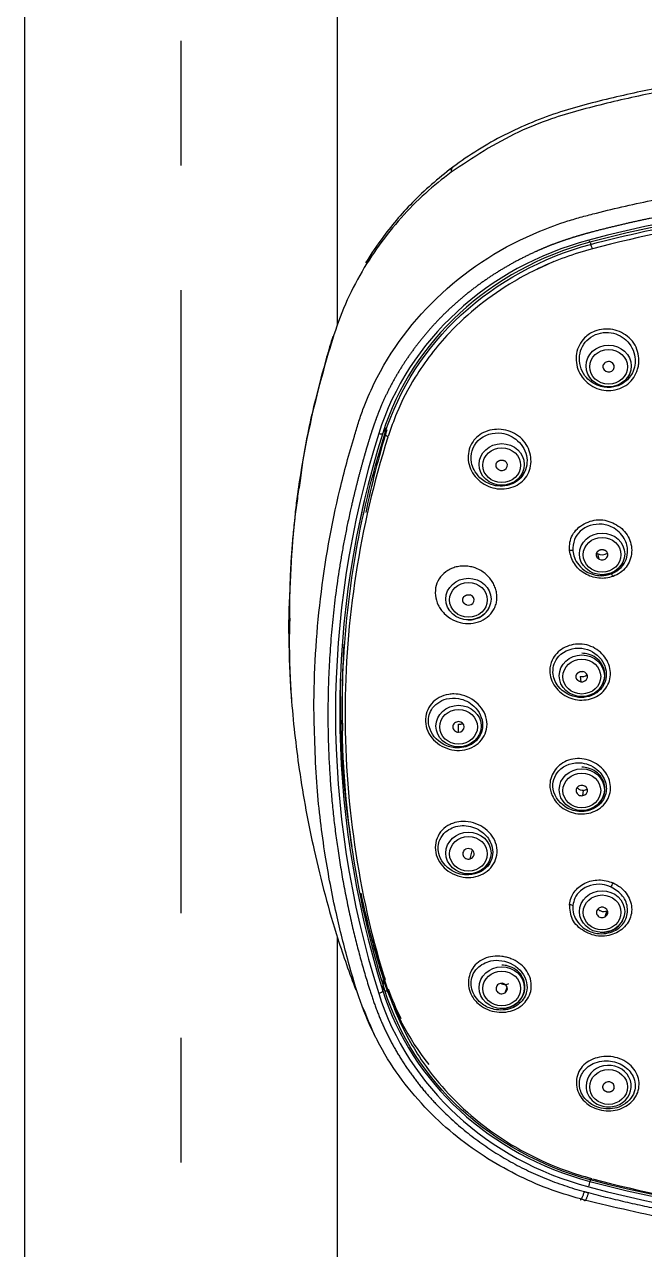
# Model space of a CAD drawing. Extents: x -4069 to -3649, y -4303 to -3709.
# Drawn here: x -3940.16 to -3931.45, y -3986.15 to -3968.95 of the extents above; entities that cross this region are included whole.
import ezdxf

# ---------------------------------------------------------------- set-up
doc = ezdxf.new("R2010")
doc.units = 0
doc.header["$LTSCALE"] = 7
doc.linetypes.add('CENTER', pattern=[2, 1.25, -0.25, 0.25, -0.25])
doc.layers.add('6', color=7, linetype='CONTINUOUS')
doc.layers.add('CL', color=1, linetype='CENTER')

msp = doc.modelspace()

# ---------------------------------------------------------------- linework, layer by layer
at = {"layer": '6', "color": 7, "linetype": 'Continuous'}
for p, q in [((-3940.16053, -3956.62368), (-3940.16053, -4013.17002)), ((-3935.76053, -3973.16309), (-3935.76053, -3956.62368)), ((-3935.69359, -3978.16484), (-3935.697, -3978.3176)), ((-3935.76053, -4013.1674), (-3935.76053, -3981.77606))]:
    msp.add_line(p, q, dxfattribs=at)
at = {"layer": '6', "color": 3, "linetype": 'Continuous'}
for p, q in [((-3932.20613, -3972.01524), (-3932.20627, -3972.03713)), ((-3935.0946, -3974.59231), (-3935.09688, -3974.69796)), ((-3932.11, -3976.37725), (-3932.08814, -3976.45654)), ((-3932.35217, -3978.10516), (-3932.34449, -3978.17904)), ((-3934.06065, -3978.8865), (-3934.06065, -3978.77686)), ((-3932.31328, -3979.77868), (-3932.3056, -3979.7048)), ((-3933.89729, -3980.66588), (-3933.87113, -3980.55242)), ((-3931.99925, -3981.47919), (-3931.97739, -3981.3999)), ((-3935.12192, -3982.34473), (-3935.12561, -3982.51785)), ((-3933.40731, -3982.54653), (-3933.37658, -3982.46962)), ((-3931.87377, -3983.88505), (-3931.88732, -3983.9131)), ((-3932.21452, -3985.18376), (-3932.2146, -3985.19744))]:
    msp.add_line(p, q, dxfattribs=at)
at = {"layer": '6', "color": 7, "linetype": 'Continuous'}
for centre, major_axis, start_param, end_param in [((-3927.96065, -3985.52909), (-15.32948, 0), 4.43006174, 4.99471622), ((-3927.96065, -3985.50585), (15.26948, 0), 1.28846908, 1.85312357), ((-3931.02516, -3975.80441), (-4.32948, 0), 4.99471622, 6.00085806), ((-3931.02516, -3975.78117), (4.26948, 0), 1.85312357, 2.85926541), ((-3931.02516, -3975.50766), (-3.89894, 0), 5.16225454, 5.23161545), ((-3931.95204, -3973.7559), (-0.08, 0), 0.62831853, 3.76991118), ((-3920.46065, -3978.62531), (-15.32948, 0), 6.00085806, 6.56551255), ((-3920.46065, -3978.60207), (15.26948, 0), 2.85926541, 3.4239199), ((-3920.46065, -3978.42994), (-15.17616, 0), 6.00858678, 6.09402605), ((-3933.45433, -3975.13876), (0.08, 0), 4.08407045, 7.2256631), ((-3920.46065, -3978.45318), (15.23616, 0), 2.9392699, 2.95760352), ((-3932.0437, -3976.2859), (-0.11935, 0), 0.9817477, 2.25581046), ((-3932.0437, -3976.39531), (0.08, 0), 4.12334036, 7.26493301), ((-3933.92201, -3977.02987), (0.08, 0), 4.39822972, 7.53982237), ((-3920.46065, -3978.45318), (15.23616, 0), 3.0842714, 3.17124584), ((-3920.46065, -3978.42994), (15.26384, 0), 3.11485097, 3.28253572), ((-3932.32889, -3977.99741), (-0.11935, 0), 1.37444679, 2.25581003), ((-3932.32889, -3978.10681), (0.08, 0), 4.51603944, 7.65763209), ((-3920.46065, -3978.42994), (-15.26564, 0), 6.26875132, 6.43052484), ((-3934.06065, -3978.81286), (-0.08, 0), 1.57079633, 4.71238898), ((-3934.06065, -3978.62531), (-0.16464, 0), 1.57079633, 1.95421838), ((-3932.32889, -3979.70646), (-0.08, 0), 1.76714587, 4.90873852), ((-3932.32889, -3979.59705), (-0.11935, 0), 1.76714587, 2.25581118), ((-3933.92201, -3980.59584), (-0.08, 0), 1.88495559, 5.02654825), ((-3933.92201, -3980.40829), (-0.16464, 0), 1.88495559, 1.95421832), ((-3920.46065, -3978.42994), (15.26384, 0), 3.33637199, 3.37893282), ((-3920.46065, -3978.42994), (-15.26564, 0), 6.48094672, 6.56551255), ((-3932.0437, -3981.41796), (-0.08, 0), 2.15984495, 5.3014376), ((-3932.0437, -3981.30855), (-0.11935, 0), 2.15984495, 2.25581075), ((-3920.46065, -3978.45318), (15.23616, 0), 3.37744178, 3.4239199), ((-3931.02516, -3981.25083), (-4.26564, 0), 0.28232724, 0.62674215), ((-3931.02516, -3981.27407), (4.23616, 0), 3.45867896, 3.57385074), ((-3933.45433, -3982.48695), (-0.08, 0), 2.19911486, 5.34070751), ((-3931.02516, -3981.4462), (-4.32948, 0), 0.28232724, 1.28846908), ((-3931.02516, -3981.42296), (4.26948, 0), 3.4239199, 4.43006174), ((-3931.95204, -3983.86982), (0.08, 0), 5.65486678, 8.79645943), ((-3931.95204, -3983.8581), (-0.31732, 0), 0.8633488, 1.57079615), ((-3931.95204, -3983.8581), (-0.31732, 0), 1.57079615, 2.23867885), ((-3927.96065, -3971.69828), (15.26948, 0), 4.43006174, 4.99471622), ((-3927.96065, -3971.72152), (-15.32948, 0), 1.28846908, 1.85312357)]:
    msp.add_ellipse(centre, major_axis=major_axis, ratio=0.920505, start_param=start_param, end_param=end_param, dxfattribs=at)
at = {"layer": '6', "color": 3, "linetype": 'Continuous'}
for centre, major_axis, ratio, start_param, end_param in [((-3932.23131, -3971.95344), (-0.01548, 0.05797), 0.108854, 1.957897, 3.51996668), ((-3935.18323, -3974.6707), (-0.05723, 0.01803), 0.375262, 1.68850475, 3.25057443), ((-3920.46065, -3978.42994), (15.26384, 0), 0.920505, 3.37893282, 3.4239199), ((-3935.12019, -3982.3052), (0.09538, 0.03006), 0.375262, 4.59468056, 4.80033722), ((-3931.02516, -3981.25083), (4.26384, 0), 0.920505, 3.4239199, 3.58922587), ((-3935.18323, -3982.53303), (-0.05723, -0.01803), 0.375262, 1.45308791, 3.01515759), ((-3931.95204, -3983.8581), (-0.31732, 0), 0.920505, 2.2386795, 6.28318531), ((-3931.95204, -3983.8581), (-0.31732, 0), 0.920505, 0, 0.86334861), ((-3932.23131, -3985.25028), (-0.01548, -0.05797), 0.108854, 1.18369565, 2.74576533)]:
    msp.add_ellipse(centre, major_axis=major_axis, ratio=ratio, start_param=start_param, end_param=end_param, dxfattribs=at)
at = {"layer": '6', "color": 7, "linetype": 'Continuous'}
for centre in [(-3931.95204, -3973.74418), (-3933.45433, -3975.12704), (-3932.0437, -3976.38359), (-3933.92201, -3977.01815), (-3932.32889, -3978.09509), (-3934.06065, -3978.80114), (-3932.32889, -3979.69473), (-3933.92201, -3980.58412), (-3932.0437, -3981.40624), (-3933.45433, -3982.47523)]:
    msp.add_ellipse(centre, major_axis=(-0.31732, 0), ratio=0.920505, dxfattribs=at)
at = {"layer": '6', "color": 3, "linetype": 'Continuous'}
for centre in [(-3931.95204, -3973.7559), (-3933.45433, -3975.13876), (-3932.0437, -3976.39531), (-3933.92201, -3977.02987), (-3932.32889, -3978.10681), (-3934.06065, -3978.81286), (-3932.32889, -3979.70646), (-3933.92201, -3980.59584), (-3932.0437, -3981.41796), (-3933.45433, -3982.48695), (-3931.95204, -3983.86982)]:
    msp.add_ellipse(centre, major_axis=(0.26536, 0), ratio=0.920505, dxfattribs=at)
at = {"layer": '6', "color": 7, "linetype": 'Continuous'}
for points, degree, knots in [([(-3927.96021, -3969.51621), (-3928.49135, -3969.51635), (-3929.54601, -3969.56615), (-3930.85764, -3969.74939), (-3931.8964, -3969.97532), (-3932.69733, -3970.17659), (-3933.47944, -3970.50731), (-3933.95518, -3970.81125), (-3934.18158, -3970.98387)], 3, [0, 0, 0, 0, 0.24337403, 0.48611902, 0.60804494, 0.73376868, 0.86671889, 1, 1, 1, 1]), ([(-3934.10993, -3970.93011), (-3934.31454, -3971.08088), (-3934.67527, -3971.39092), (-3935.08196, -3971.86105), (-3935.28944, -3972.16804), (-3935.36623, -3972.29449)], 3, [0, 0, 0, 0, 0.39870665, 0.75862235, 1, 1, 1, 1]), ([(-3936.09301, -3978.56219), (-3936.09242, -3978.04465), (-3936.03058, -3977.0097), (-3935.82617, -3975.85909), (-3935.63368, -3975.1035), (-3935.54458, -3974.79071), (-3935.46858, -3974.54168), (-3935.38402, -3974.29496), (-3935.10015, -3973.6326), (-3934.37096, -3972.65804), (-3933.31244, -3971.98738), (-3932.59323, -3971.72582), (-3932.32524, -3971.64826), (-3931.9197, -3971.54313), (-3930.48806, -3971.21628), (-3928.5223, -3971.02034), (-3926.27571, -3971.13229), (-3925.02656, -3971.31969), (-3924.20614, -3971.49649), (-3923.86649, -3971.57837), (-3923.59606, -3971.64823), (-3923.32813, -3971.72598), (-3922.60879, -3971.98707), (-3921.55024, -3972.65814), (-3920.82149, -3973.63267), (-3920.53711, -3974.29491), (-3920.45276, -3974.54169), (-3920.33839, -3974.91514), (-3919.98263, -3976.2336), (-3919.82947, -3977.5271), (-3919.82829, -3978.56219)], 3, [0, 0, 0, 0, 0.0625, 0.125, 0.140625, 0.15625, 0.1640625, 0.171875, 0.1875, 0.25, 0.3125, 0.328125, 0.3359375, 0.34375, 0.375, 0.5, 0.5625, 0.625, 0.640625, 0.65625, 0.6640625, 0.671875, 0.6875, 0.75, 0.8125, 0.828125, 0.8359375, 0.84375, 0.875, 1, 1, 1, 1]), ([(-3932.1809, -3972.09936), (-3932.30918, -3972.13692), (-3932.56574, -3972.21203), (-3932.93342, -3972.36718), (-3933.3419, -3972.58275), (-3933.77453, -3972.87869), (-3934.2563, -3973.32128), (-3934.64879, -3973.83499), (-3934.91259, -3974.33633), (-3935.01247, -3974.62295), (-3935.05095, -3974.73335)], 3, [0, 0, 0, 0, 0.09550359, 0.19099265, 0.28646706, 0.42942978, 0.57225724, 0.76803914, 0.91065238, 1, 1, 1, 1]), ([(-3935.8271, -3973.32865), (-3935.85795, -3973.426), (-3935.94471, -3973.72015), (-3936.09753, -3974.29495), (-3936.22576, -3974.87559), (-3936.27624, -3975.25713), (-3936.28752, -3975.35466)], 3, [0, 0, 0, 0, 0.14632917, 0.43992288, 0.85703592, 1, 1, 1, 1]), ([(-3931.70961, -3974.01672), (-3931.74536, -3974.04063), (-3931.82472, -3974.07699), (-3931.95543, -3974.09527), (-3932.08671, -3974.07517), (-3932.2066, -3974.01838), (-3932.30623, -3973.9322), (-3932.37621, -3973.82212), (-3932.41142, -3973.6981), (-3932.40982, -3973.56997), (-3932.36897, -3973.44875), (-3932.28568, -3973.33331), (-3932.16415, -3973.25186), (-3932.02222, -3973.22072), (-3931.89156, -3973.22852), (-3931.76685, -3973.27036), (-3931.6572, -3973.34494), (-3931.57541, -3973.449), (-3931.53023, -3973.57141), (-3931.5236, -3973.6782), (-3931.53602, -3973.76125), (-3931.55988, -3973.84137), (-3931.61127, -3973.93441), (-3931.67403, -3973.99292), (-3931.70961, -3974.01672)], 3, [0, 0, 0, 0, 0.04715182, 0.09400646, 0.14100352, 0.18801621, 0.23496756, 0.28183469, 0.32878918, 0.37583591, 0.42277192, 0.46963975, 0.53219871, 0.57854152, 0.62494388, 0.67152841, 0.71839829, 0.76619074, 0.81336882, 0.86007295, 0.88340256, 0.90668348, 0.95306433, 1, 1, 1, 1]), ([(-3931.96031, -3974.03141), (-3931.93451, -3974.0343), (-3931.86855, -3974.03381), (-3931.76608, -3973.99073), (-3931.69286, -3973.9232), (-3931.66347, -3973.87406), (-3931.65599, -3973.85869)], 3, [0, 0, 0, 0, 0.19977603, 0.5291137, 0.85857965, 1, 1, 1, 1]), ([(-3933.12029, -3975.31526), (-3933.14568, -3975.34799), (-3933.20759, -3975.40474), (-3933.32318, -3975.45915), (-3933.45184, -3975.47805), (-3933.58249, -3975.46003), (-3933.70477, -3975.40853), (-3933.80814, -3975.32601), (-3933.88391, -3975.22006), (-3933.9266, -3975.09941), (-3933.92943, -3974.97381), (-3933.8906, -3974.84181), (-3933.80446, -3974.73121), (-3933.68287, -3974.66169), (-3933.55856, -3974.63121), (-3933.42806, -3974.63389), (-3933.30027, -3974.67135), (-3933.188, -3974.7443), (-3933.10382, -3974.8458), (-3933.05288, -3974.96338), (-3933.03648, -3975.08751), (-3933.0562, -3975.20992), (-3933.09512, -3975.2828), (-3933.12029, -3975.31526)], 3, [0, 0, 0, 0, 0.04722588, 0.09406354, 0.14105274, 0.1880279, 0.23499858, 0.28201772, 0.32897861, 0.3759347, 0.42288656, 0.46984463, 0.53218058, 0.5784986, 0.62498027, 0.67167038, 0.71862837, 0.76646437, 0.81363616, 0.86033679, 0.9068329, 0.95317095, 1, 1, 1, 1]), ([(-3933.17014, -3975.29477), (-3933.11436, -3975.22248), (-3933.06405, -3975.03338), (-3933.18317, -3974.81781), (-3933.33204, -3974.72041), (-3933.5268, -3974.65711), (-3933.82746, -3974.7476), (-3933.90874, -3975.03027), (-3933.84436, -3975.21288), (-3933.75697, -3975.3301), (-3933.58522, -3975.43562), (-3933.34803, -3975.44219), (-3933.21363, -3975.35114), (-3933.17014, -3975.29477)], 3, [0, 0, 0, 0, 0.11773116, 0.23171658, 0.28225403, 0.33441892, 0.48131284, 0.62161954, 0.66813017, 0.72529679, 0.80057308, 0.90820707, 1, 1, 1, 1]), ([(-3933.50135, -3975.19834), (-3933.51421, -3975.18971), (-3933.52254, -3975.17724), (-3933.5266, -3975.17117), (-3933.52938, -3975.16425), (-3933.53209, -3975.15752), (-3933.53335, -3975.15028), (-3933.53457, -3975.14324), (-3933.53426, -3975.13587), (-3933.53397, -3975.1287), (-3933.53212, -3975.12157), (-3933.53032, -3975.11464), (-3933.52698, -3975.10793), (-3933.52372, -3975.10141), (-3933.51905, -3975.09548), (-3933.51451, -3975.0897), (-3933.50863, -3975.08469), (-3933.50291, -3975.07981), (-3933.49613, -3975.07597), (-3933.48953, -3975.07224), (-3933.48202, -3975.06968), (-3933.47471, -3975.06718), (-3933.46685, -3975.06603), (-3933.4592, -3975.0649), (-3933.45119, -3975.06518), (-3933.4434, -3975.06546), (-3933.43566, -3975.06716), (-3933.42812, -3975.06881), (-3933.42084, -3975.07189), (-3933.41376, -3975.07489), (-3933.40731, -3975.07919)], 2, [0, 0, 0, 0.125, 0.125, 0.1875, 0.1875, 0.25, 0.25, 0.3125, 0.3125, 0.375, 0.375, 0.4375, 0.4375, 0.5, 0.5, 0.5625, 0.5625, 0.625, 0.625, 0.6875, 0.6875, 0.75, 0.75, 0.8125, 0.8125, 0.875, 0.875, 0.9375, 0.9375, 1, 1, 1]), ([(-3933.47958, -3975.41454), (-3933.44784, -3975.41861), (-3933.37637, -3975.41796), (-3933.26832, -3975.37389), (-3933.19316, -3975.30421), (-3933.16307, -3975.25233), (-3933.15492, -3975.23438)], 3, [0, 0, 0, 0, 0.22953887, 0.53822361, 0.84702858, 1, 1, 1, 1]), ([(-3936.32873, -3975.57755), (-3936.33949, -3975.6588), (-3936.41088, -3976.24848), (-3936.43232, -3976.84273), (-3936.4508, -3977.355)], 3, [0, 0, 0, 0, 0.13795854, 1, 1, 1, 1]), ([(-3931.9149, -3976.66522), (-3931.87337, -3976.64466), (-3931.7912, -3976.60398), (-3931.71115, -3976.49362), (-3931.67433, -3976.35272), (-3931.7081, -3976.17204), (-3931.84947, -3976.01833), (-3932.09223, -3975.93727), (-3932.32504, -3976.01062), (-3932.44769, -3976.18299), (-3932.4525, -3976.28569), (-3932.45506, -3976.34049)], 3, [0, 0, 0, 0, 0.08545964, 0.1690913, 0.25214784, 0.36057696, 0.50236898, 0.60826473, 0.80640113, 0.89669172, 1, 1, 1, 1]), ([(-3932.45506, -3976.34049), (-3932.44931, -3976.37265), (-3932.43671, -3976.44316), (-3932.37342, -3976.54716), (-3932.25157, -3976.65254), (-3932.0777, -3976.70565), (-3931.96143, -3976.67678), (-3931.9149, -3976.66522)], 3, [0, 0, 0, 0, 0.14081796, 0.30869369, 0.50144699, 0.80045913, 1, 1, 1, 1]), ([(-3932.08814, -3976.45654), (-3932.10136, -3976.44839), (-3932.11021, -3976.43622), (-3932.11452, -3976.4303), (-3932.1176, -3976.42349), (-3932.12059, -3976.41686), (-3932.12216, -3976.40968), (-3932.12368, -3976.40269), (-3932.12369, -3976.39531), (-3932.1237, -3976.38813), (-3932.12216, -3976.38094), (-3932.12066, -3976.37395), (-3932.1176, -3976.36713), (-3932.11463, -3976.3605), (-3932.11021, -3976.3544), (-3932.10592, -3976.34846), (-3932.10026, -3976.34324), (-3932.09475, -3976.33816), (-3932.08814, -3976.33408), (-3932.08171, -3976.33011), (-3932.07431, -3976.32728), (-3932.06711, -3976.32452), (-3932.0593, -3976.32308), (-3932.05171, -3976.32168), (-3932.0437, -3976.32167), (-3932.0359, -3976.32166), (-3932.02809, -3976.32308), (-3932.02049, -3976.32447), (-3932.01308, -3976.32728), (-3932.00588, -3976.33002), (-3931.99925, -3976.33408)], 2, [0, 0, 0, 0.125, 0.125, 0.1875, 0.1875, 0.25, 0.25, 0.3125, 0.3125, 0.375, 0.375, 0.4375, 0.4375, 0.5, 0.5, 0.5625, 0.5625, 0.625, 0.625, 0.6875, 0.6875, 0.75, 0.75, 0.8125, 0.8125, 0.875, 0.875, 0.9375, 0.9375, 1, 1, 1]), ([(-3933.53941, -3977.1049), (-3933.54692, -3977.12687), (-3933.56632, -3977.16897), (-3933.62003, -3977.24402), (-3933.71276, -3977.31802), (-3933.85136, -3977.36334), (-3934.00096, -3977.36234), (-3934.14498, -3977.31506), (-3934.2472, -3977.24075), (-3934.31128, -3977.16591), (-3934.36177, -3977.08241), (-3934.39495, -3976.96608), (-3934.38337, -3976.82574), (-3934.31986, -3976.70171), (-3934.23144, -3976.62351), (-3934.14607, -3976.58176), (-3934.05402, -3976.55452), (-3933.95436, -3976.55047), (-3933.84254, -3976.57285), (-3933.73539, -3976.61753), (-3933.64627, -3976.69173), (-3933.58764, -3976.76933), (-3933.55367, -3976.8327), (-3933.5307, -3976.89964), (-3933.51964, -3976.96863), (-3933.52146, -3977.03811), (-3933.53193, -3977.08305), (-3933.53941, -3977.1049)], 3, [0, 0, 0, 0, 0.02771278, 0.05513675, 0.10959828, 0.16429528, 0.21892805, 0.27361918, 0.32812209, 0.35555649, 0.38319919, 0.43793717, 0.49243296, 0.54691711, 0.60151864, 0.62922641, 0.65670362, 0.71088728, 0.73848038, 0.78229718, 0.83685806, 0.8640592, 0.89118732, 0.91824643, 0.94528218, 0.97243682, 1, 1, 1, 1]), ([(-3932.06895, -3976.67109), (-3932.03721, -3976.67516), (-3931.96573, -3976.6745), (-3931.85769, -3976.63044), (-3931.7872, -3976.5651), (-3931.75885, -3976.51955), (-3931.75249, -3976.50759)], 3, [0, 0, 0, 0, 0.24111202, 0.56536036, 0.889735, 1, 1, 1, 1]), ([(-3933.94673, -3977.09991), (-3933.96186, -3977.09537), (-3933.97397, -3977.08587), (-3933.97986, -3977.08125), (-3933.98483, -3977.07546), (-3933.98967, -3977.06983), (-3933.99329, -3977.06331), (-3933.99682, -3977.05696), (-3933.999, -3977.04986), (-3934.00113, -3977.04296), (-3934.00176, -3977.03565), (-3934.00238, -3977.02855), (-3934.00145, -3977.02122), (-3934.00054, -3977.01409), (-3933.99809, -3977.00712), (-3933.99571, -3977.00034), (-3933.99181, -3976.99389), (-3933.988, -3976.98763), (-3933.98284, -3976.98205), (-3933.97782, -3976.97662), (-3933.97153, -3976.97205), (-3933.96542, -3976.9676), (-3933.95833, -3976.96426), (-3933.95143, -3976.96102), (-3933.94372, -3976.959), (-3933.93622, -3976.95705), (-3933.92829, -3976.95646), (-3933.92057, -3976.95589), (-3933.91261, -3976.95675), (-3933.90486, -3976.95758), (-3933.89729, -3976.95984)], 2, [0, 0, 0, 0.125, 0.125, 0.1875, 0.1875, 0.25, 0.25, 0.3125, 0.3125, 0.375, 0.375, 0.4375, 0.4375, 0.5, 0.5, 0.5625, 0.5625, 0.625, 0.625, 0.6875, 0.6875, 0.75, 0.75, 0.8125, 0.8125, 0.875, 0.875, 0.9375, 0.9375, 1, 1, 1]), ([(-3933.94726, -3977.30565), (-3933.91552, -3977.30973), (-3933.84405, -3977.30907), (-3933.736, -3977.265), (-3933.66552, -3977.19966), (-3933.63716, -3977.15411), (-3933.6308, -3977.14215)], 3, [0, 0, 0, 0, 0.24111202, 0.56536036, 0.889735, 1, 1, 1, 1]), ([(-3931.93294, -3978.13708), (-3931.94087, -3978.17515), (-3931.96967, -3978.24786), (-3932.04523, -3978.33886), (-3932.1469, -3978.40396), (-3932.26605, -3978.4372), (-3932.39188, -3978.43803), (-3932.51426, -3978.40431), (-3932.62296, -3978.33973), (-3932.70961, -3978.24966), (-3932.76461, -3978.1407), (-3932.7865, -3978.01101), (-3932.75955, -3977.8828), (-3932.6853, -3977.77711), (-3932.59226, -3977.7043), (-3932.47985, -3977.65806), (-3932.35489, -3977.64324), (-3932.22836, -3977.66532), (-3932.11398, -3977.72228), (-3932.02154, -3977.80553), (-3931.95607, -3977.90734), (-3931.92221, -3978.02124), (-3931.92505, -3978.09927), (-3931.93294, -3978.13708)], 3, [0, 0, 0, 0, 0.04732969, 0.09409543, 0.14099317, 0.18801784, 0.23498374, 0.28178543, 0.32866668, 0.375845, 0.42299112, 0.46985546, 0.5320197, 0.57828877, 0.62474832, 0.67142663, 0.71841567, 0.76638654, 0.81358141, 0.86019473, 0.90661568, 0.95299026, 1, 1, 1, 1]), ([(-3932.35414, -3978.38259), (-3932.3224, -3978.38666), (-3932.25092, -3978.386), (-3932.14288, -3978.34194), (-3932.05279, -3978.25842), (-3932.00297, -3978.14893), (-3932.00042, -3978.03141), (-3932.04373, -3977.9226), (-3932.12568, -3977.83652), (-3932.22773, -3977.7884), (-3932.29736, -3977.77927), (-3932.32889, -3977.7791)], 3, [0, 0, 0, 0, 0.08906827, 0.20884762, 0.32867362, 0.44737893, 0.56406047, 0.67923228, 0.79459937, 0.91146481, 1, 1, 1, 1]), ([(-3932.34449, -3978.17904), (-3932.36009, -3978.17616), (-3932.37333, -3978.16804), (-3932.37978, -3978.16409), (-3932.38545, -3978.15888), (-3932.39097, -3978.15381), (-3932.3954, -3978.14772), (-3932.39972, -3978.1418), (-3932.40279, -3978.13499), (-3932.40579, -3978.12836), (-3932.40735, -3978.12118), (-3932.40887, -3978.11419), (-3932.40888, -3978.10681), (-3932.40889, -3978.09963), (-3932.40735, -3978.09244), (-3932.40585, -3978.08545), (-3932.40279, -3978.07863), (-3932.39982, -3978.072), (-3932.3954, -3978.0659), (-3932.39111, -3978.05996), (-3932.38545, -3978.05474), (-3932.37995, -3978.04966), (-3932.37333, -3978.04558), (-3932.3669, -3978.04161), (-3932.3595, -3978.03878), (-3932.3523, -3978.03602), (-3932.34449, -3978.03459), (-3932.3369, -3978.03318), (-3932.32889, -3978.03317), (-3932.32109, -3978.03316), (-3932.31328, -3978.03458)], 2, [0, 0, 0, 0.125, 0.125, 0.1875, 0.1875, 0.25, 0.25, 0.3125, 0.3125, 0.375, 0.375, 0.4375, 0.4375, 0.5, 0.5, 0.5625, 0.5625, 0.625, 0.625, 0.6875, 0.6875, 0.75, 0.75, 0.8125, 0.8125, 0.875, 0.875, 0.9375, 0.9375, 1, 1, 1]), ([(-3933.66106, -3978.77557), (-3933.66087, -3978.82154), (-3933.67903, -3978.9119), (-3933.75417, -3979.02756), (-3933.86908, -3979.10889), (-3934.00866, -3979.14835), (-3934.15746, -3979.14178), (-3934.29923, -3979.08952), (-3934.41865, -3978.99768), (-3934.49992, -3978.87501), (-3934.53406, -3978.73706), (-3934.51482, -3978.60033), (-3934.44618, -3978.48135), (-3934.33716, -3978.3943), (-3934.22291, -3978.35598), (-3934.11179, -3978.34739), (-3933.99804, -3978.36154), (-3933.86915, -3978.41846), (-3933.75674, -3978.51501), (-3933.67987, -3978.63791), (-3933.66125, -3978.72991), (-3933.66106, -3978.77557)], 3, [0, 0, 0, 0, 0.05495771, 0.10949067, 0.1642891, 0.21900389, 0.27365364, 0.32821709, 0.38321975, 0.43799962, 0.49255293, 0.54718051, 0.60179969, 0.65676367, 0.71102375, 0.73867027, 0.78256441, 0.83722023, 0.89144033, 0.9454109, 1, 1, 1, 1]), ([(-3936.41256, -3978.38858), (-3936.38611, -3978.73215), (-3936.30606, -3979.45755), (-3936.09493, -3980.59537), (-3935.82172, -3981.62766), (-3935.5958, -3982.26959), (-3935.50513, -3982.50539)], 3, [0, 0, 0, 0, 0.24173319, 0.51428693, 0.8197161, 1, 1, 1, 1]), ([(-3935.89673, -3978.6255), (-3935.89785, -3979.6371), (-3935.74173, -3980.6384), (-3935.57712, -3981.69409), (-3935.27491, -3982.61087), (-3935.11186, -3983.10548), (-3934.83381, -3983.53204), (-3934.5553, -3983.95931), (-3934.15902, -3984.3217), (-3933.36588, -3985.047), (-3932.29238, -3985.33903)], 2, [0, 0, 0, 0.25, 0.25, 0.5, 0.5, 0.625, 0.625, 0.75, 0.75, 1, 1, 1]), ([(-3934.0859, -3979.08863), (-3934.05416, -3979.09271), (-3933.98269, -3979.09205), (-3933.87464, -3979.04798), (-3933.80416, -3978.98265), (-3933.77581, -3978.9371), (-3933.76944, -3978.92514)], 3, [0, 0, 0, 0, 0.24111202, 0.56536036, 0.889735, 1, 1, 1, 1]), ([(-3931.93294, -3979.5919), (-3931.92477, -3979.63016), (-3931.92145, -3979.70799), (-3931.95327, -3979.81917), (-3932.01953, -3979.91519), (-3932.11473, -3979.98715), (-3932.22882, -3980.03095), (-3932.35351, -3980.04111), (-3932.47812, -3980.0178), (-3932.59297, -3979.9631), (-3932.68684, -3979.88009), (-3932.75913, -3979.76611), (-3932.78664, -3979.63659), (-3932.76204, -3979.51181), (-3932.70687, -3979.41168), (-3932.62327, -3979.33005), (-3932.51554, -3979.27371), (-3932.39159, -3979.25149), (-3932.26475, -3979.26577), (-3932.14725, -3979.31201), (-3932.04675, -3979.3848), (-3931.97006, -3979.47978), (-3931.94108, -3979.55377), (-3931.93294, -3979.5919)], 3, [0, 0, 0, 0, 0.04724698, 0.09402539, 0.14099374, 0.18805903, 0.23498281, 0.28166512, 0.32854646, 0.37578173, 0.42291062, 0.46971944, 0.53204407, 0.57833518, 0.62474017, 0.67135313, 0.71831337, 0.76631094, 0.8135255, 0.86012091, 0.90651395, 0.95289887, 1, 1, 1, 1]), ([(-3932.35414, -3979.98223), (-3932.3224, -3979.98631), (-3932.25092, -3979.98565), (-3932.14288, -3979.94158), (-3932.05279, -3979.85807), (-3932.00297, -3979.74858), (-3932.00042, -3979.63106), (-3932.04373, -3979.52225), (-3932.12568, -3979.43616), (-3932.22773, -3979.38804), (-3932.29736, -3979.37892), (-3932.32889, -3979.37875)], 3, [0, 0, 0, 0, 0.08906827, 0.20884762, 0.32867362, 0.44737893, 0.56406047, 0.67923228, 0.79459937, 0.91146481, 1, 1, 1, 1]), ([(-3932.3056, -3979.7048), (-3932.31915, -3979.70729), (-3932.34734, -3979.70307), (-3932.37561, -3979.68425), (-3932.38917, -3979.66946), (-3932.39343, -3979.66395)], 3, [0, 0, 0, 0, 0.39403062, 0.78806125, 1, 1, 1, 1]), ([(-3933.53941, -3980.44239), (-3933.52422, -3980.48679), (-3933.51162, -3980.57926), (-3933.5443, -3980.71225), (-3933.62594, -3980.82292), (-3933.74442, -3980.89949), (-3933.88629, -3980.93375), (-3934.03607, -3980.92172), (-3934.17748, -3980.86541), (-3934.29338, -3980.76912), (-3934.37024, -3980.64484), (-3934.3971, -3980.50685), (-3934.3716, -3980.37232), (-3934.29755, -3980.25781), (-3934.20261, -3980.18944), (-3934.10101, -3980.15086), (-3933.98968, -3980.13374), (-3933.85051, -3980.1537), (-3933.71391, -3980.21642), (-3933.60199, -3980.3143), (-3933.55451, -3980.39821), (-3933.53941, -3980.44239)], 3, [0, 0, 0, 0, 0.05491055, 0.10945216, 0.1643065, 0.21902058, 0.27357374, 0.32814305, 0.38317967, 0.4379154, 0.49248952, 0.54721901, 0.60178004, 0.65667489, 0.71094871, 0.73860163, 0.78248129, 0.83713564, 0.89136466, 0.94536419, 1, 1, 1, 1]), ([(-3933.94726, -3980.87162), (-3933.91552, -3980.87569), (-3933.84405, -3980.87504), (-3933.736, -3980.83097), (-3933.66552, -3980.76563), (-3933.63716, -3980.72008), (-3933.6308, -3980.70812)], 3, [0, 0, 0, 0, 0.24111202, 0.56536036, 0.889735, 1, 1, 1, 1]), ([(-3931.9149, -3981.06212), (-3931.95732, -3981.04725), (-3932.10301, -3980.99615), (-3932.31843, -3981.06376), (-3932.43126, -3981.2078), (-3932.44762, -3981.28576), (-3932.45506, -3981.32118)], 3, [0, 0, 0, 0, 0.18460099, 0.63400689, 0.83366733, 1, 1, 1, 1]), ([(-3932.45506, -3981.32118), (-3932.45437, -3981.36183), (-3932.45297, -3981.44411), (-3932.3907, -3981.56116), (-3932.27988, -3981.66398), (-3932.09569, -3981.73413), (-3931.87157, -3981.70168), (-3931.71323, -3981.55753), (-3931.66759, -3981.3692), (-3931.73715, -3981.17472), (-3931.85545, -3981.09978), (-3931.9149, -3981.06212)], 3, [0, 0, 0, 0, 0.07978264, 0.16147483, 0.24460601, 0.35309174, 0.50212697, 0.62753885, 0.75287584, 0.87582924, 1, 1, 1, 1]), ([(-3931.97739, -3981.3999), (-3931.98887, -3981.40697), (-3932.01666, -3981.413), (-3932.05679, -3981.40422), (-3932.08546, -3981.38806), (-3932.09977, -3981.37547), (-3932.10384, -3981.37142)], 3, [0, 0, 0, 0, 0.29118418, 0.58236836, 0.87355254, 1, 1, 1, 1]), ([(-3932.06895, -3981.69373), (-3932.03721, -3981.69781), (-3931.96573, -3981.69715), (-3931.85769, -3981.65308), (-3931.7872, -3981.58774), (-3931.75885, -3981.5422), (-3931.75249, -3981.53023)], 3, [0, 0, 0, 0, 0.24111202, 0.56536036, 0.889735, 1, 1, 1, 1]), ([(-3933.12029, -3982.21713), (-3933.09473, -3982.25041), (-3933.05506, -3982.32331), (-3933.03225, -3982.4409), (-3933.04873, -3982.55683), (-3933.10322, -3982.66056), (-3933.18855, -3982.74464), (-3933.29941, -3982.80101), (-3933.42566, -3982.82562), (-3933.55724, -3982.81714), (-3933.68282, -3982.77391), (-3933.80359, -3982.69297), (-3933.89041, -3982.57957), (-3933.92614, -3982.45067), (-3933.92163, -3982.33405), (-3933.88214, -3982.22474), (-3933.80879, -3982.13088), (-3933.70468, -3982.06381), (-3933.58088, -3982.03067), (-3933.47198, -3982.03111), (-3933.38676, -3982.04714), (-3933.30417, -3982.07321), (-3933.20751, -3982.12458), (-3933.14574, -3982.184), (-3933.12029, -3982.21713)], 3, [0, 0, 0, 0, 0.04715182, 0.09400646, 0.14100352, 0.18801621, 0.23496756, 0.28183469, 0.32878918, 0.37583591, 0.42277192, 0.46963975, 0.53219871, 0.57854152, 0.62494388, 0.67152841, 0.71839829, 0.76619074, 0.81336882, 0.86007295, 0.88340256, 0.90668348, 0.95306433, 1, 1, 1, 1]), ([(-3933.47958, -3982.76273), (-3933.44784, -3982.76681), (-3933.37637, -3982.76615), (-3933.26832, -3982.72208), (-3933.17824, -3982.63857), (-3933.12841, -3982.52907), (-3933.12586, -3982.41156), (-3933.16918, -3982.30275), (-3933.25112, -3982.21666), (-3933.35317, -3982.16854), (-3933.4228, -3982.15941), (-3933.45433, -3982.15925)], 3, [0, 0, 0, 0, 0.08906827, 0.20884762, 0.32867362, 0.44737893, 0.56406047, 0.67923228, 0.79459937, 0.91146481, 1, 1, 1, 1]), ([(-3933.35756, -3982.42201), (-3933.37206, -3982.43171), (-3933.40914, -3982.43791), (-3933.44622, -3982.42647), (-3933.46474, -3982.41752), (-3933.4675, -3982.41611)], 3, [0, 0, 0, 0, 0.45921591, 0.91843181, 1, 1, 1, 1]), ([(-3932.20627, -3985.175), (-3932.88906, -3984.99269), (-3933.52028, -3984.64922), (-3934.52569, -3983.72373), (-3934.89882, -3983.14269), (-3935.09688, -3982.51418)], 3, [0, 0, 0, 0, 0.5, 0.5, 1, 1, 1, 1]), ([(-3935.05444, -3982.51399), (-3935.01361, -3982.63205), (-3934.93197, -3982.86817), (-3934.76337, -3983.20657), (-3934.52919, -3983.58259), (-3934.20758, -3983.98072), (-3933.72678, -3984.42421), (-3933.1688, -3984.78557), (-3932.62421, -3985.02845), (-3932.3129, -3985.12044), (-3932.19298, -3985.15588)], 3, [0, 0, 0, 0, 0.09550359, 0.19099264, 0.28646704, 0.42942977, 0.57225722, 0.76803906, 0.91065231, 1, 1, 1, 1]), ([(-3932.34888, -3985.44292), (-3932.50085, -3985.39716), (-3932.81232, -3985.30337), (-3933.26644, -3985.10153), (-3933.71477, -3984.84622), (-3934.14581, -3984.53039), (-3934.54846, -3984.15365), (-3934.90998, -3983.71589), (-3935.11919, -3983.37862), (-3935.21443, -3983.1938), (-3935.22108, -3983.1807)], 3, [0, 0, 0, 0, 0.12303259, 0.25214887, 0.3873027, 0.52846643, 0.67561844, 0.82876117, 0.98790125, 1, 1, 1, 1]), ([(-3931.70961, -3983.51567), (-3931.67365, -3983.53867), (-3931.61021, -3983.59402), (-3931.54591, -3983.69563), (-3931.51811, -3983.80738), (-3931.52909, -3983.91971), (-3931.5759, -3984.02388), (-3931.65669, -3984.11088), (-3931.76401, -3984.17345), (-3931.88891, -3984.20707), (-3932.02145, -3984.20609), (-3932.16317, -3984.16879), (-3932.28493, -3984.09099), (-3932.36526, -3983.98348), (-3932.40447, -3983.87466), (-3932.40901, -3983.7614), (-3932.37677, -3983.65155), (-3932.30635, -3983.55634), (-3932.2044, -3983.4865), (-3932.0837, -3983.44608), (-3931.95413, -3983.43584), (-3931.82424, -3983.45685), (-3931.74527, -3983.49286), (-3931.70961, -3983.51567)], 3, [0, 0, 0, 0, 0.04722588, 0.09406354, 0.14105274, 0.1880279, 0.23499858, 0.28201772, 0.32897861, 0.3759347, 0.42288656, 0.46984463, 0.53218058, 0.5784986, 0.62498027, 0.67167038, 0.71862837, 0.76646437, 0.81363616, 0.86033679, 0.9068329, 0.95317095, 1, 1, 1, 1]), ([(-3931.74432, -3983.57302), (-3931.80481, -3983.53431), (-3931.96239, -3983.48175), (-3932.16345, -3983.52488), (-3932.27179, -3983.60924), (-3932.3487, -3983.70685), (-3932.38196, -3983.85886), (-3932.30419, -3984.03242), (-3932.16809, -3984.13621), (-3931.9861, -3984.1907), (-3931.74347, -3984.15887), (-3931.5616, -3983.96185), (-3931.58087, -3983.72522), (-3931.68471, -3983.61116), (-3931.74432, -3983.57302)], 3, [0, 0, 0, 0, 0.08971621, 0.19345579, 0.23924143, 0.27262675, 0.36669905, 0.44999117, 0.52402428, 0.57781501, 0.67971736, 0.80631334, 0.91159734, 1, 1, 1, 1]), ([(-3931.88732, -3983.9131), (-3931.89669, -3983.92494), (-3931.91024, -3983.93261), (-3931.91684, -3983.93634), (-3931.92436, -3983.9389), (-3931.93167, -3983.94139), (-3931.93953, -3983.94255), (-3931.94718, -3983.94368), (-3931.95518, -3983.9434), (-3931.96298, -3983.94312), (-3931.97072, -3983.94142), (-3931.97825, -3983.93977), (-3931.98553, -3983.93669), (-3931.99262, -3983.93369), (-3931.99907, -3983.92939), (-3932.00534, -3983.92521), (-3932.01079, -3983.9198), (-3932.01609, -3983.91454), (-3932.02025, -3983.90829), (-3932.02431, -3983.90222), (-3932.02709, -3983.8953), (-3932.0298, -3983.88857), (-3932.03106, -3983.88134), (-3932.03228, -3983.8743), (-3932.03198, -3983.86693), (-3932.03168, -3983.85975), (-3932.02983, -3983.85263), (-3932.02804, -3983.84569), (-3932.02469, -3983.83899), (-3932.02144, -3983.83247), (-3932.01677, -3983.82653)], 2, [0, 0, 0, 0.125, 0.125, 0.1875, 0.1875, 0.25, 0.25, 0.3125, 0.3125, 0.375, 0.375, 0.4375, 0.4375, 0.5, 0.5, 0.5625, 0.5625, 0.625, 0.625, 0.6875, 0.6875, 0.75, 0.75, 0.8125, 0.8125, 0.875, 0.875, 0.9375, 0.9375, 1, 1, 1]), ([(-3932.23595, -3985.35399), (-3931.1614, -3985.63413), (-3930.11912, -3985.77835), (-3929.01938, -3985.93051), (-3927.96065, -3985.93052), (-3926.90234, -3985.93053), (-3925.80218, -3985.77834), (-3924.76011, -3985.63418), (-3923.68535, -3985.35398)], 2, [0, 0, 0, 0.25, 0.25, 0.5, 0.5, 0.75, 0.75, 1, 1, 1]), ([(-3923.63122, -3985.45841), (-3923.9369, -3985.53329), (-3924.58048, -3985.69095), (-3925.6108, -3985.87617), (-3926.74889, -3986.01328), (-3928.0921, -3986.07222), (-3929.54072, -3985.98705), (-3930.9879, -3985.77102), (-3931.87526, -3985.558), (-3932.2903, -3985.45836)], 3, [0, 0, 0, 0, 0.10811775, 0.22763996, 0.35829423, 0.50004127, 0.68665551, 0.85344336, 1, 1, 1, 1])]:
    msp.add_open_spline(points, degree=degree, knots=knots, dxfattribs=at)
at = {"layer": '6', "color": 3, "linetype": 'Continuous'}
for points, degree, knots in [([(-3927.95988, -3969.57395), (-3928.26313, -3969.57872), (-3928.84776, -3969.58791), (-3929.68926, -3969.65614), (-3930.46093, -3969.75307), (-3931.2174, -3969.88235), (-3931.9767, -3970.05021), (-3932.66207, -3970.23002), (-3933.41509, -3970.52529), (-3933.85899, -3970.8189), (-3934.16574, -3971.02179)], 3, [0, 0, 0, 0, 0.13987836, 0.26967018, 0.38937405, 0.4989911, 0.62428918, 0.74932263, 0.82677398, 1, 1, 1, 1]), ([(-3934.16574, -3971.02179), (-3934.28855, -3971.11933), (-3934.53859, -3971.31793), (-3934.87644, -3971.66239), (-3935.18721, -3972.0466), (-3935.45992, -3972.47261), (-3935.68909, -3972.93694), (-3935.85732, -3973.4383), (-3936.1059, -3974.31243), (-3936.2564, -3975.03132), (-3936.32873, -3975.57755)], 3, [0, 0, 0, 0, 0.08710473, 0.17734427, 0.2707306, 0.36725286, 0.46690442, 0.5697033, 0.67568869, 1, 1, 1, 1]), ([(-3920.02455, -3978.6255), (-3920.0263, -3977.10702), (-3920.37535, -3975.62453), (-3920.46155, -3975.25845), (-3920.57104, -3974.88745), (-3920.60015, -3974.78878), (-3920.62691, -3974.70519), (-3920.6575, -3974.60962), (-3920.6879, -3974.52462), (-3920.72127, -3974.4313), (-3920.75598, -3974.3464), (-3920.79327, -3974.25518), (-3920.83314, -3974.17117), (-3920.91528, -3973.99808), (-3921.01535, -3973.83143), (-3921.11495, -3973.66558), (-3921.231, -3973.50838), (-3921.34689, -3973.35139), (-3921.47767, -3973.2052), (-3921.60871, -3973.05871), (-3921.75296, -3972.92508), (-3921.89708, -3972.79157), (-3922.05591, -3972.66972), (-3922.21413, -3972.54832), (-3922.38463, -3972.44036), (-3922.55513, -3972.3324), (-3922.73537, -3972.23953), (-3922.91627, -3972.14632), (-3923.10433, -3972.06974), (-3923.19552, -3972.03261), (-3923.29537, -3971.99759), (-3923.38833, -3971.96499), (-3923.49064, -3971.9336), (-3923.58428, -3971.90487), (-3923.68865, -3971.8763), (-3923.78143, -3971.8509), (-3923.8879, -3971.82424), (-3924.29557, -3971.72214), (-3924.68844, -3971.64343), (-3925.49303, -3971.48225), (-3926.30953, -3971.40136), (-3927.12766, -3971.32031), (-3927.95625, -3971.32009), (-3929.60929, -3971.31966), (-3931.22392, -3971.64175), (-3931.62192, -3971.72115), (-3932.02534, -3971.82208), (-3932.13219, -3971.84882), (-3932.22459, -3971.874), (-3932.32887, -3971.90242), (-3932.42226, -3971.93091), (-3932.52423, -3971.96201), (-3932.61697, -3971.99434), (-3932.71636, -3972.029), (-3932.80736, -3972.06586), (-3932.99472, -3972.14174), (-3933.17542, -3972.23429), (-3933.35531, -3972.32642), (-3933.5259, -3972.43374), (-3933.69636, -3972.54098), (-3933.85494, -3972.66183), (-3934.01399, -3972.78304), (-3934.15869, -3972.91617), (-3934.30323, -3973.04915), (-3934.43515, -3973.19573), (-3934.5664, -3973.34155), (-3934.68311, -3973.49863), (-3934.79966, -3973.6555), (-3934.89987, -3973.82121), (-3935.00032, -3973.98732), (-3935.08275, -3974.15979), (-3935.12271, -3974.24337), (-3935.16032, -3974.33463), (-3935.19534, -3974.41962), (-3935.2291, -3974.51319), (-3935.25997, -3974.59876), (-3935.29085, -3974.69456), (-3935.3182, -3974.77945), (-3935.34729, -3974.87785), (-3935.4584, -3975.25376), (-3935.5441, -3975.61622), (-3935.895, -3977.10023), (-3935.89675, -3978.6255)], 2, [0, 0, 0, 0.125, 0.125, 0.15625, 0.15625, 0.1640625, 0.1640625, 0.171875, 0.171875, 0.1796875, 0.1796875, 0.1875, 0.1875, 0.203125, 0.203125, 0.21875, 0.21875, 0.234375, 0.234375, 0.25, 0.25, 0.265625, 0.265625, 0.28125, 0.28125, 0.296875, 0.296875, 0.3125, 0.3125, 0.3203125, 0.3203125, 0.328125, 0.328125, 0.3359375, 0.3359375, 0.34375, 0.34375, 0.375, 0.375, 0.4375, 0.4375, 0.5, 0.5, 0.625, 0.625, 0.65625, 0.65625, 0.6640625, 0.6640625, 0.671875, 0.671875, 0.6796875, 0.6796875, 0.6875, 0.6875, 0.703125, 0.703125, 0.71875, 0.71875, 0.734375, 0.734375, 0.75, 0.75, 0.765625, 0.765625, 0.78125, 0.78125, 0.796875, 0.796875, 0.8125, 0.8125, 0.8203125, 0.8203125, 0.828125, 0.828125, 0.8359375, 0.8359375, 0.84375, 0.84375, 0.875, 0.875, 1, 1, 1]), ([(-3935.09688, -3974.69796), (-3934.89882, -3974.06945), (-3934.52569, -3973.4884), (-3933.52028, -3972.56291), (-3932.88906, -3972.21945), (-3932.20627, -3972.03713)], 3, [0, 0, 0, 0, 0.5, 0.5, 1, 1, 1, 1]), ([(-3931.74432, -3973.98229), (-3931.69114, -3973.94694), (-3931.59601, -3973.8399), (-3931.55603, -3973.60347), (-3931.68267, -3973.35853), (-3931.95968, -3973.23642), (-3932.25332, -3973.32972), (-3932.39825, -3973.60087), (-3932.32018, -3973.88561), (-3932.11034, -3974.03651), (-3931.90379, -3974.05593), (-3931.79126, -3974.01351), (-3931.74432, -3973.98229)], 3, [0, 0, 0, 0, 0.07938425, 0.17303237, 0.28728701, 0.39601316, 0.51725849, 0.63186373, 0.75370037, 0.85497082, 0.92991931, 1, 1, 1, 1]), ([(-3932.49951, -3976.33371), (-3932.50038, -3976.29524), (-3932.50207, -3976.22087), (-3932.45227, -3976.07804), (-3932.30529, -3975.94521), (-3932.06758, -3975.88055), (-3931.86803, -3975.94876), (-3931.7435, -3976.04515), (-3931.67281, -3976.13941), (-3931.63211, -3976.24724), (-3931.62363, -3976.36152), (-3931.6469, -3976.4731), (-3931.70217, -3976.57135), (-3931.78372, -3976.65197), (-3931.85431, -3976.684), (-3931.89008, -3976.70024)], 3, [0, 0, 0, 0, 0.06417776, 0.12407478, 0.25011032, 0.3766262, 0.49909808, 0.56297671, 0.62456616, 0.68604332, 0.74960208, 0.81326012, 0.8749826, 0.93664703, 1, 1, 1, 1]), ([(-3931.89008, -3976.70024), (-3931.92273, -3976.70963), (-3931.98793, -3976.72837), (-3932.09225, -3976.72757), (-3932.19428, -3976.70625), (-3932.28959, -3976.66296), (-3932.37206, -3976.59992), (-3932.43692, -3976.52129), (-3932.48338, -3976.43116), (-3932.49411, -3976.36632), (-3932.49951, -3976.33371)], 3, [0, 0, 0, 0, 0.12511196, 0.24979547, 0.37454704, 0.49977008, 0.62481219, 0.7492175, 0.87389275, 1, 1, 1, 1]), ([(-3936.45051, -3977.35491), (-3936.44644, -3977.62444), (-3936.44178, -3977.93255), (-3936.42333, -3978.24059), (-3936.42081, -3978.27917)], 3, [0, 0, 0, 0, 0.87474636, 1, 1, 1, 1]), ([(-3931.99044, -3978.13859), (-3931.97179, -3978.04611), (-3932.02286, -3977.83482), (-3932.33897, -3977.65714), (-3932.66975, -3977.77058), (-3932.76123, -3978.034), (-3932.66766, -3978.2879), (-3932.43225, -3978.41428), (-3932.20747, -3978.39173), (-3932.05752, -3978.30044), (-3932.00156, -3978.19371), (-3931.99044, -3978.13859)], 3, [0, 0, 0, 0, 0.13143967, 0.26622383, 0.42032446, 0.53348156, 0.62888998, 0.77051219, 0.8358059, 0.92166893, 1, 1, 1, 1]), ([(-3933.72245, -3978.787), (-3933.72257, -3978.69153), (-3933.80639, -3978.51352), (-3934.03724, -3978.4028), (-3934.27172, -3978.40841), (-3934.45908, -3978.54273), (-3934.51243, -3978.80265), (-3934.38125, -3979.00347), (-3934.20097, -3979.09525), (-3934.02515, -3979.12362), (-3933.8004, -3979.03962), (-3933.72233, -3978.87857), (-3933.72245, -3978.787)], 3, [0, 0, 0, 0, 0.1288274, 0.2311717, 0.30512135, 0.42598904, 0.51850664, 0.65581197, 0.69738919, 0.77426652, 0.87645223, 1, 1, 1, 1]), ([(-3935.22108, -3983.1807), (-3935.30526, -3983.01509), (-3935.4526, -3982.66618), (-3935.62133, -3982.07868), (-3935.79574, -3981.39465), (-3935.94951, -3980.57301), (-3936.0689, -3979.61402), (-3936.08464, -3978.92731), (-3936.093, -3978.56219)], 3, [0, 0, 0, 0, 0.1164254, 0.23776388, 0.38680432, 0.56352811, 0.76792631, 1, 1, 1, 1]), ([(-3931.99044, -3979.61355), (-3932.0044, -3979.54706), (-3932.08313, -3979.40529), (-3932.35568, -3979.27427), (-3932.68187, -3979.38329), (-3932.78104, -3979.70929), (-3932.57986, -3979.9651), (-3932.31627, -3980.01881), (-3932.11235, -3979.95449), (-3931.98761, -3979.79932), (-3931.97809, -3979.67237), (-3931.99044, -3979.61355)], 3, [0, 0, 0, 0, 0.09405522, 0.20814333, 0.36220132, 0.49175514, 0.6433032, 0.7329348, 0.82605833, 0.91680711, 1, 1, 1, 1]), ([(-3933.59797, -3980.47017), (-3933.61831, -3980.40861), (-3933.70226, -3980.28569), (-3933.92021, -3980.18308), (-3934.12228, -3980.20577), (-3934.2552, -3980.28983), (-3934.34326, -3980.40808), (-3934.36479, -3980.62424), (-3934.2149, -3980.81623), (-3934.03838, -3980.88543), (-3933.83955, -3980.90762), (-3933.58953, -3980.77729), (-3933.56849, -3980.55939), (-3933.59797, -3980.47017)], 3, [0, 0, 0, 0, 0.08596993, 0.1854434, 0.28576442, 0.33480356, 0.3985722, 0.48885152, 0.62211525, 0.67434279, 0.72526347, 0.87540252, 1, 1, 1, 1]), ([(-3932.49951, -3981.30492), (-3932.4943, -3981.27401), (-3932.48395, -3981.21271), (-3932.43856, -3981.12991), (-3932.3735, -3981.05957), (-3932.28986, -3981.00563), (-3932.19369, -3980.9711), (-3932.0912, -3980.95928), (-3931.98732, -3980.96825), (-3931.92258, -3980.99202), (-3931.89008, -3981.00396)], 3, [0, 0, 0, 0, 0.12528225, 0.24848875, 0.37236372, 0.49970399, 0.62729414, 0.75177474, 0.87537151, 1, 1, 1, 1]), ([(-3931.89008, -3981.00396), (-3931.85429, -3981.02285), (-3931.78347, -3981.06022), (-3931.70241, -3981.14545), (-3931.64728, -3981.24374), (-3931.6235, -3981.35109), (-3931.63247, -3981.4584), (-3931.67294, -3981.55794), (-3931.74316, -3981.64357), (-3931.8679, -3981.72759), (-3932.06869, -3981.77545), (-3932.3038, -3981.69648), (-3932.48677, -3981.52658), (-3932.49528, -3981.37844), (-3932.49951, -3981.30492)], 3, [0, 0, 0, 0, 0.06367312, 0.12598017, 0.18796838, 0.25057283, 0.31304415, 0.37473041, 0.43698585, 0.50139787, 0.62481731, 0.75070683, 0.87627023, 1, 1, 1, 1]), ([(-3933.17014, -3982.26054), (-3933.23561, -3982.17477), (-3933.39662, -3982.08494), (-3933.63525, -3982.09124), (-3933.78999, -3982.17584), (-3933.8895, -3982.33029), (-3933.89059, -3982.5301), (-3933.7518, -3982.70881), (-3933.5396, -3982.80157), (-3933.34812, -3982.78767), (-3933.18864, -3982.69813), (-3933.06821, -3982.52959), (-3933.10554, -3982.34517), (-3933.17014, -3982.26054)], 3, [0, 0, 0, 0, 0.13501747, 0.19909329, 0.29371888, 0.35436795, 0.45136272, 0.55083543, 0.62519614, 0.72711339, 0.77421104, 0.86676632, 1, 1, 1, 1])]:
    msp.add_open_spline(points, degree=degree, knots=knots, dxfattribs=at)
for points, degree in [([(-3934.14886, -3970.96016), (-3934.16224, -3970.97203), (-3934.16779, -3970.99354), (-3934.16574, -3971.02179)], 3), ([(-3932.20627, -3972.03713), (-3931.70101, -3971.90222), (-3931.18812, -3971.79205), (-3930.6704, -3971.70663)], 3), ([(-3932.20602, -3972.03705), (-3932.20207, -3972.04571), (-3932.19166, -3972.07636), (-3932.1809, -3972.09934)], 3), ([(-3935.69298, -3978.31543), (-3935.66582, -3977.09285), (-3935.46723, -3975.87356), (-3935.09722, -3974.69904)], 3), ([(-3932.45506, -3976.34049), (-3932.46391, -3976.33583), (-3932.48185, -3976.33309), (-3932.49951, -3976.33371)], 3), ([(-3931.89008, -3976.70024), (-3931.89842, -3976.68172), (-3931.90922, -3976.66649), (-3931.9149, -3976.66522)], 3), ([(-3931.9149, -3981.06212), (-3931.90922, -3981.04656), (-3931.89842, -3981.02126), (-3931.89008, -3981.00396)], 3), ([(-3932.49951, -3981.30492), (-3932.48185, -3981.30721), (-3932.46391, -3981.31377), (-3932.45506, -3981.32118)], 3), ([(-3932.29238, -3985.33903), (-3932.26445, -3985.34662), (-3932.23597, -3985.35405)], 2)]:
    msp.add_open_spline(points, degree=degree, dxfattribs=at)
at = {"layer": '6', "color": 7, "linetype": 'Continuous'}
for points, degree in [([(-3923.7404, -3972.09935), (-3925.10943, -3971.7332), (-3927.96065, -3971.35965), (-3930.81187, -3971.7332), (-3932.1809, -3972.09935)], 3), ([(-3931.88732, -3973.71261), (-3931.89348, -3973.70482), (-3931.90916, -3973.69148), (-3931.9392, -3973.68127), (-3931.97121, -3973.68243), (-3932.00029, -3973.69477), (-3932.02203, -3973.71642), (-3932.03312, -3973.74408), (-3932.03186, -3973.77354), (-3932.02292, -3973.79138), (-3932.01677, -3973.79918)], 3), ([(-3935.05445, -3974.74447), (-3935.45219, -3976.00464), (-3935.85797, -3978.62917), (-3935.45219, -3981.25376), (-3935.05445, -3982.51399)], 3), ([(-3936.28752, -3975.35466), (-3936.45235, -3976.34731), (-3936.43358, -3977.32683)], 2), ([(-3936.43411, -3977.28966), (-3936.4472, -3977.31149), (-3936.45271, -3977.3337), (-3936.45075, -3977.35499)], 3), ([(-3936.4341, -3977.2894), (-3936.45068, -3977.81883), (-3936.41446, -3978.34636)], 2), ([(-3936.42081, -3978.27917), (-3936.41669, -3978.34235), (-3936.412, -3978.40553), (-3936.4068, -3978.46869)], 3), ([(-3935.09688, -3982.51418), (-3935.52576, -3981.15322), (-3935.72446, -3979.73212), (-3935.69298, -3978.31543)], 3), ([(-3934.06065, -3978.73922), (-3934.07112, -3978.73922), (-3934.09206, -3978.74305), (-3934.11869, -3978.75943), (-3934.13649, -3978.78394), (-3934.14273, -3978.81286), (-3934.13649, -3978.84177), (-3934.11869, -3978.86629), (-3934.09206, -3978.88266), (-3934.07112, -3978.8865), (-3934.06065, -3978.8865)], 3), ([(-3932.34449, -3979.63423), (-3932.35477, -3979.63611), (-3932.37449, -3979.64363), (-3932.39714, -3979.66448), (-3932.40939, -3979.69172), (-3932.40939, -3979.7212), (-3932.39714, -3979.74843), (-3932.37449, -3979.76928), (-3932.3449, -3979.78056), (-3932.32355, -3979.78056), (-3932.31328, -3979.77868)], 3), ([(-3933.94673, -3980.52581), (-3933.95669, -3980.52878), (-3933.97532, -3980.53839), (-3933.99515, -3980.56154), (-3934.00384, -3980.58991), (-3934.00008, -3980.61919), (-3933.98443, -3980.64491), (-3933.95928, -3980.66316), (-3933.92845, -3980.67117), (-3933.90725, -3980.66886), (-3933.89729, -3980.66588)], 3), ([(-3932.08814, -3981.35673), (-3932.09685, -3981.36208), (-3932.11194, -3981.37598), (-3932.1242, -3981.40322), (-3932.1242, -3981.4327), (-3932.11195, -3981.45993), (-3932.0893, -3981.48078), (-3932.05971, -3981.49206), (-3932.02768, -3981.49206), (-3932.00796, -3981.48454), (-3931.99925, -3981.47919)], 3), ([(-3933.50135, -3982.42738), (-3933.50983, -3982.43304), (-3933.52432, -3982.44748), (-3933.5354, -3982.47513), (-3933.53415, -3982.50459), (-3933.52074, -3982.53137), (-3933.49722, -3982.55138), (-3933.46717, -3982.56158), (-3933.43517, -3982.56042), (-3933.41578, -3982.5522), (-3933.40731, -3982.54653)], 3), ([(-3935.09695, -3982.51393), (-3935.09833, -3982.52022), (-3935.07723, -3982.52187), (-3935.05446, -3982.51398)], 3), ([(-3935.40843, -3982.74968), (-3935.35662, -3982.87688), (-3935.30283, -3983.00337), (-3935.24709, -3983.12918)], 3), ([(-3923.71504, -3985.17501), (-3926.46945, -3985.91048), (-3929.45062, -3985.91059), (-3932.2051, -3985.17532)], 3), ([(-3932.1809, -3985.15911), (-3930.81187, -3985.5252), (-3927.96065, -3985.89869), (-3925.10943, -3985.5252), (-3923.7404, -3985.15911)], 3), ([(-3932.29032, -3985.45846), (-3932.30984, -3985.45328), (-3932.32936, -3985.4481), (-3932.34888, -3985.44292)], 3)]:
    msp.add_open_spline(points, degree=degree, dxfattribs=at)
at = {"layer": '6', "color": 3, "linetype": 'Continuous'}
for points, weights in [([(-3935.09688, -3974.69796), (-3935.09728, -3974.71707), (-3935.05095, -3974.73335)], [0.999980712567, 0.772818180529, 0.999968894997]), ([(-3932.20627, -3985.17501), (-3932.20642, -3985.19462), (-3932.19298, -3985.15588)], [0.999976800886, 0.772820136285, 0.999968894995]), ([(-3932.23595, -3985.35399), (-3932.27122, -3985.4686), (-3932.28567, -3985.46944)], [1, 0.797569301326, 0.902403780358])]:
    msp.add_rational_spline(points, weights, degree=2, dxfattribs=at)
at = {"layer": '6', "color": 7, "linetype": 'Continuous'}
for points, weights in [([(-3932.34888, -3985.44292), (-3932.34485, -3985.50251), (-3932.29238, -3985.33903)], [1, 0.733766719391, 1]), ([(-3932.28567, -3985.46944), (-3932.28958, -3985.46967), (-3932.2903, -3985.45836)], [0.902403209595, 0.935701661999, 1])]:
    msp.add_rational_spline(points, weights, degree=2, dxfattribs=at)
at = {"layer": 'CL'}
msp.add_line((-3937.96053, -4135.42939), (-3937.96053, -3887.31074), dxfattribs=at)

doc.saveas('drawing.dxf')
